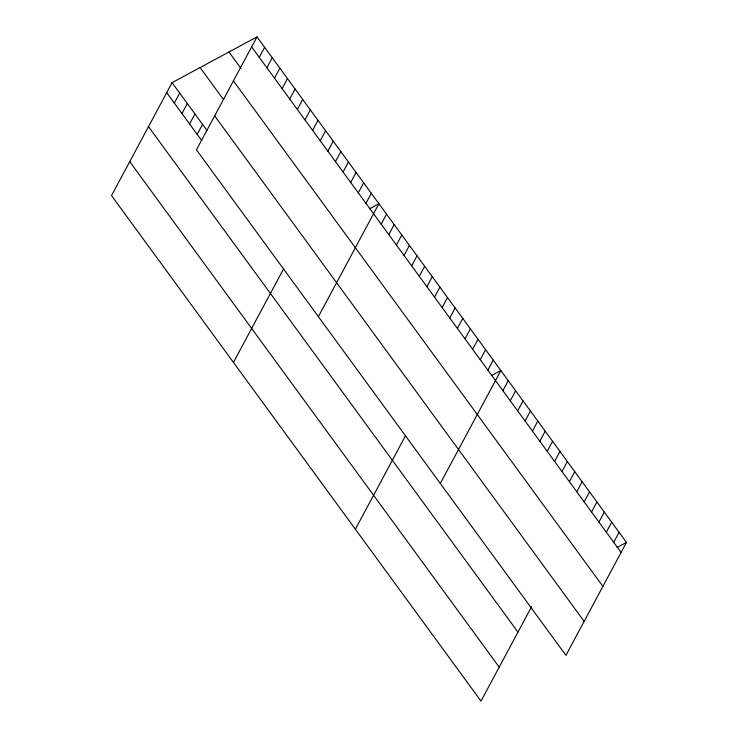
<?xml version="1.0" encoding="UTF-8"?>
<svg xmlns="http://www.w3.org/2000/svg" width="738" height="738" viewBox="0 0 738 738"><rect width="100%" height="100%" fill="white"/><g stroke="black" fill="none" stroke-linecap="round" stroke-linejoin="round"><path stroke-width="1.11" d="M257.009 36.9L196.456 149.832L565.926 655.344L626.479 542.412L257.009 36.9L172.074 82.656L111.521 195.588L480.991 701.1L531.618 606.673M174.325 103.099L179.694 93.08M181.945 113.523L187.314 103.514M189.565 123.956L194.933 113.938M197.184 134.381L202.553 124.362M259.259 57.343L264.628 47.324M266.879 67.767L272.248 57.748M274.499 78.191L279.868 68.182M282.119 88.625L287.488 78.606M289.739 99.049L295.108 89.03M297.359 109.473L302.728 99.455M304.978 119.897L310.347 109.879M312.598 130.322L317.967 120.312M320.218 140.755L325.596 130.737M327.838 151.179L333.216 141.161M335.458 161.604L340.836 151.585M233.448 362.404L283.567 268.927M343.087 172.028L348.456 162.009M350.707 182.452L356.076 172.443M358.327 192.886L363.696 182.867M365.947 203.31L371.315 193.291M318.382 316.648L378.935 203.716L369.59 208.753M381.186 224.158L386.555 214.149M388.806 234.583L394.175 224.573M396.426 245.016L401.795 234.998M404.046 255.44L409.415 245.422M411.666 265.864L417.035 255.846M419.285 276.289L424.654 266.28M426.905 286.722L432.274 276.704M434.525 297.146L439.894 287.128M442.145 307.571L447.514 297.552M449.765 317.995L455.134 307.977M457.385 328.419L462.763 318.41M355.375 529.229L405.494 435.743M465.005 338.853L470.383 328.834M472.624 349.277L478.003 339.259M480.254 359.701L485.622 349.683M487.873 370.125L493.242 360.107M440.309 483.464L500.862 370.541L491.517 375.568M502.882 390.66L508.251 380.651M510.272 400.771L515.641 390.762M517.661 410.881L523.03 400.872M525.05 420.992L530.419 410.974M532.439 431.103L537.808 421.084M539.829 441.213L545.197 431.195M547.218 451.324L552.587 441.306M554.607 461.434L559.976 451.416M561.996 471.545L567.365 461.527M569.385 481.656L574.754 471.637M576.775 491.766L582.144 481.748M584.164 501.877L589.533 491.859M591.553 511.988L596.922 501.969M598.942 522.098L604.311 512.08M606.332 532.209L611.701 522.19M613.721 542.319L619.09 532.301M617.134 547.448L626.479 542.412M251.64 46.918L621.11 552.43M228.983 52.001L241.049 68.505M233.429 80.876L602.9 586.387M200.099 67.555L222.959 98.837M214.666 115.866L584.136 621.378M172.074 82.656L207 130.441M166.705 92.674L201.631 140.46M148.495 126.632L517.965 632.143M129.731 161.631L499.202 667.134"/></g></svg>
